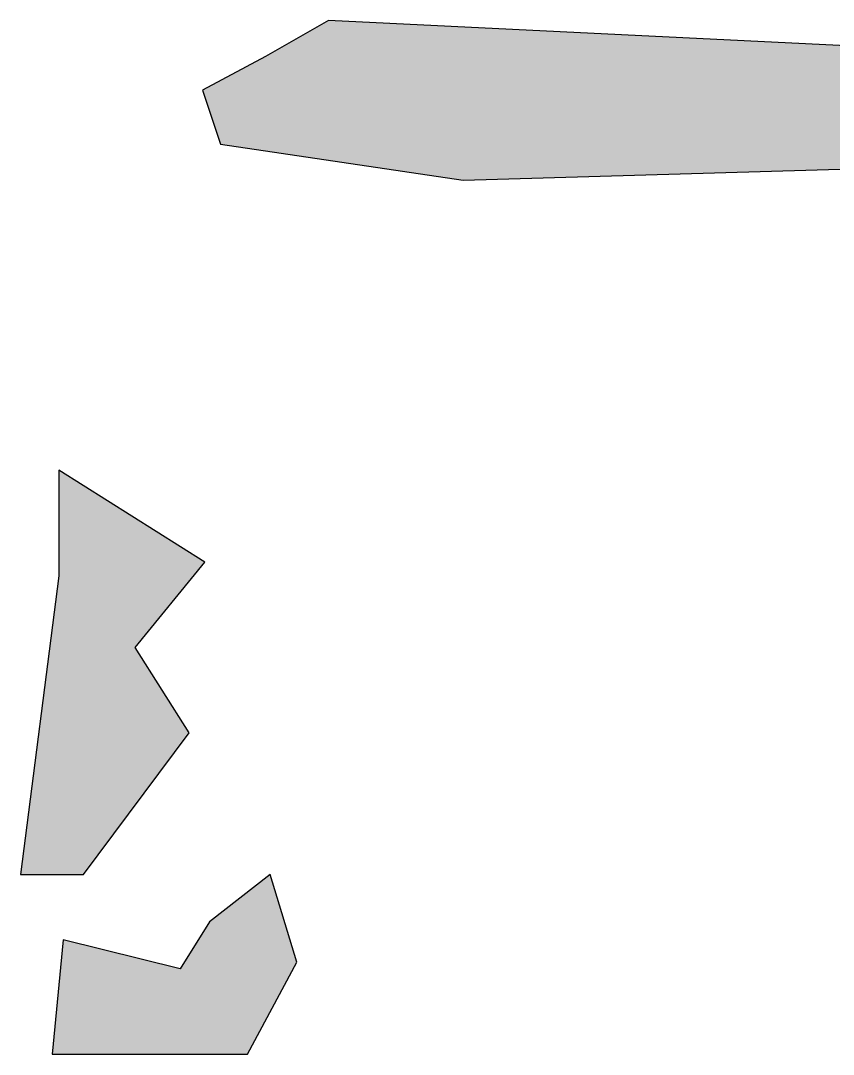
# Model space of a CAD drawing. Header units: millimetres. Extents: x -7200 to 93979, y -9600 to 40920.
# Drawn here: x -1751 to -833, y 14213 to 15381 of the extents above; entities that cross this region are included whole.
import ezdxf

# ---------------------------------------------------------------- set-up
doc = ezdxf.new("R2010")
doc.units = ezdxf.units.MM
doc.layers.add('ЗАЛИВКА', color=7, linetype='Continuous')
doc.layers.add('ПЛАН', color=7, linetype='Continuous')

msp = doc.modelspace()

# ---------------------------------------------------------------- hatches: boundary and pattern name
at = {"layer": 'ЗАЛИВКА'}
for points in [[(-1474.5, 15340.6), (-1545.6, 15302.5), (-1525.3, 15241.6), (-1251.1, 15200.9), (-464.2, 15223.8), (-464.2, 15335.5), (-1403.4, 15381.2)], [(-1708, 14754.2), (-1751.2, 14416.6), (-1680.1, 14416.6), (-1560.8, 14576.5), (-1621.7, 14672.9), (-1543, 14769.4), (-1708, 14873.5)], [(-1538, 14363.3), (-1571, 14309.9), (-1703, 14342.9), (-1715.7, 14213.5), (-1494.8, 14213.5), (-1439, 14317.6), (-1469.4, 14416.6)]]:
    msp.add_hatch(color=7, dxfattribs=at).paths.add_polyline_path(points)

# ---------------------------------------------------------------- linework, layer by layer
at = {"layer": 'ПЛАН'}
for points in [[(-1474.5, 15340.6), (-1545.6, 15302.5), (-1525.3, 15241.6), (-1251.1, 15200.9), (-464.2, 15223.8), (-464.2, 15335.5), (-1403.4, 15381.2)], [(-1708, 14754.2), (-1751.2, 14416.6), (-1680.1, 14416.6), (-1560.8, 14576.5), (-1621.7, 14672.9), (-1543, 14769.4), (-1708, 14873.5)], [(-1538, 14363.3), (-1571, 14309.9), (-1703, 14342.9), (-1715.7, 14213.5), (-1494.8, 14213.5), (-1439, 14317.6), (-1469.4, 14416.6)]]:
    msp.add_lwpolyline(points, close=True, dxfattribs=at)

doc.saveas('drawing.dxf')
